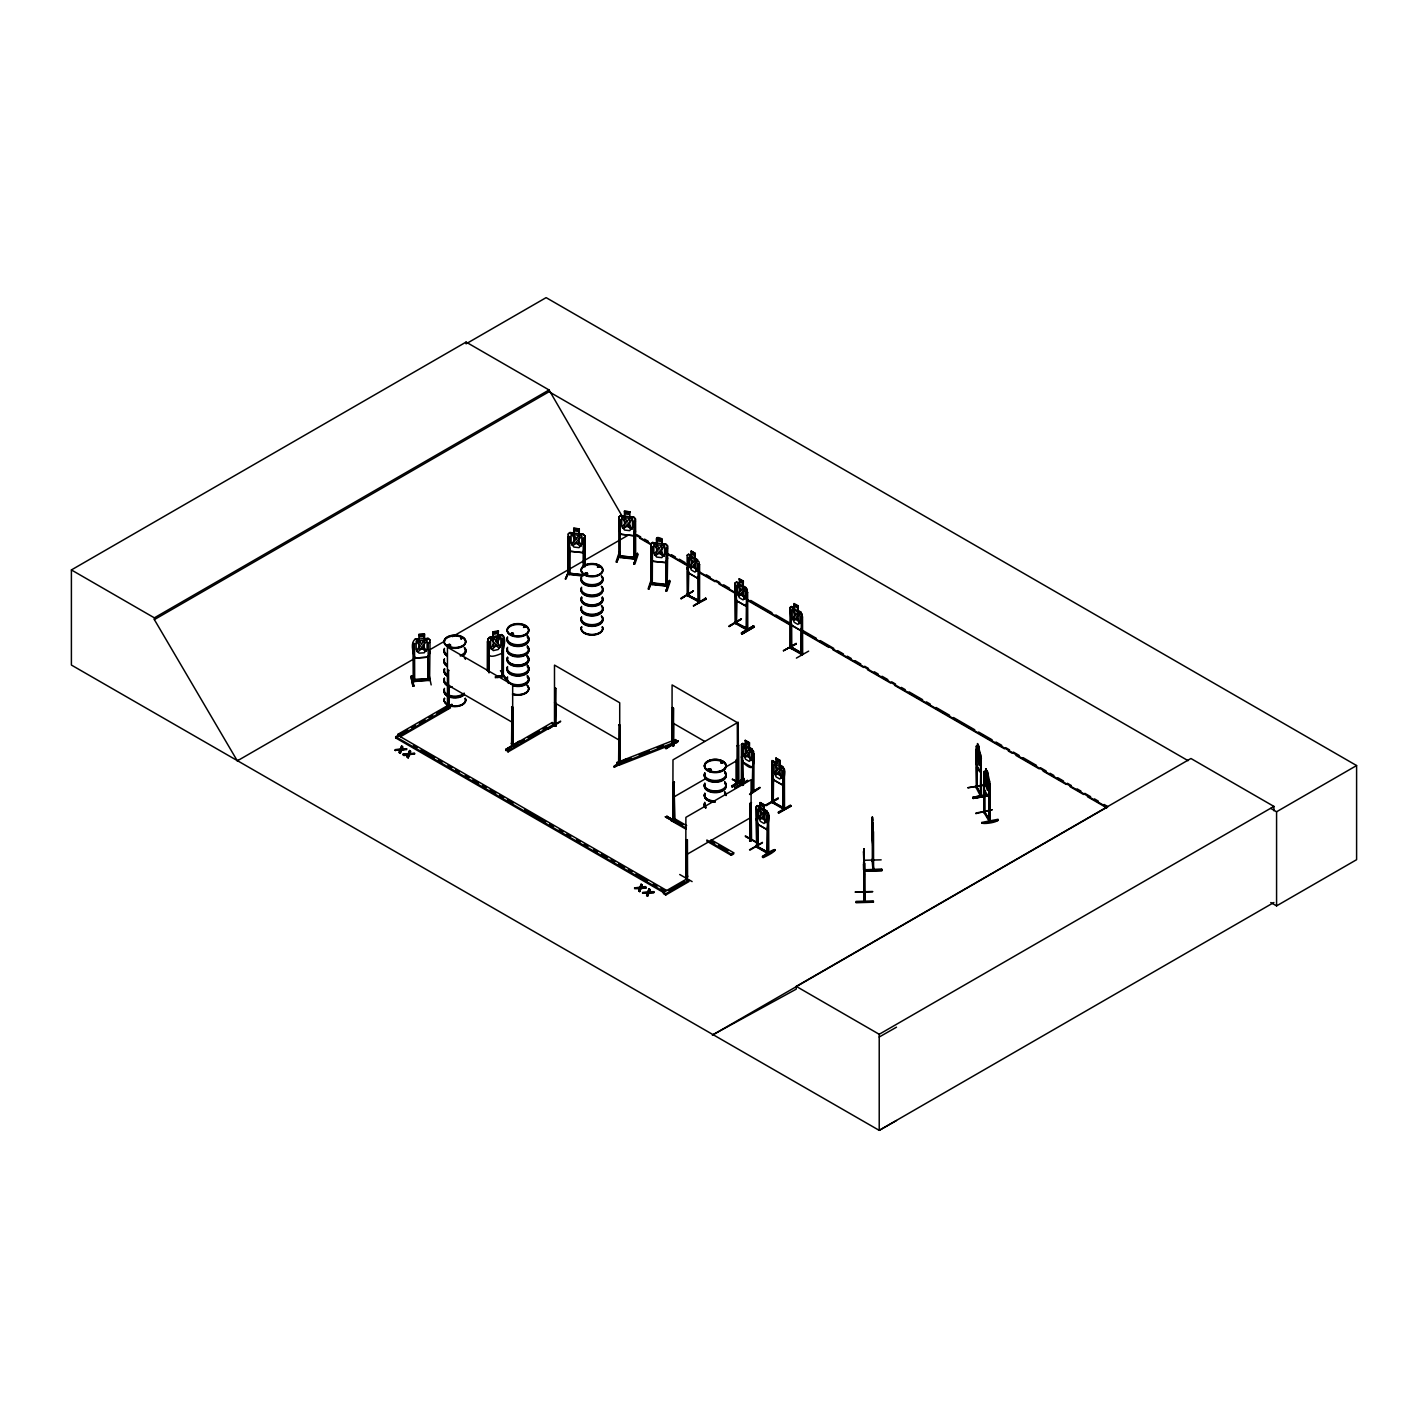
<?xml version="1.0" encoding="UTF-8"?>
<svg xmlns="http://www.w3.org/2000/svg" width="1428" height="1428" viewBox="0 0 1428 1428"><rect width="100%" height="100%" fill="white"/><g stroke="black" fill="none" stroke-linecap="round" stroke-linejoin="round"><path stroke-width="1.5" d="M863.869 870.955L863.976 858.174M863.922 853.98L864.333 870.277L863.851 853.783M872.437 822.564L872.901 838.629L872.312 817.03L872.74 820.35M863.886 860.281L881.165 859.852M864.351 899.586L863.672 891.982L864.297 901.907L863.869 852.23M864.226 873.793L864.154 877.417L864.422 873.793M872.972 842.145L872.722 845.769L872.794 842.145M855.318 891.929L872.597 891.5M864.333 877.417L863.494 851.856M872.722 845.769L872.062 820.207M448.374 706.967L448.695 708.449L447.321 706.289M447.446 707.895L447.446 647.205L512.67 684.869L512.67 745.398C509.225 740.186 513.973 746.255 512.795 744.095M513.205 743.72L511.438 743.31L512.474 743.988M512.241 744.524L511.974 706.86L513.098 707.503L513.027 745.041M556.028 724.656L554.796 723.942M620.145 761.624L618.502 761.356L620.288 761.695M614.647 767.104L621.555 762.998L613.986 766.8C620.323 764.783 618.645 763.694 619.216 761.07M673.623 744.47L671.963 744.024L673.32 744.791M672.999 744.684L673.32 746.166L673.623 708.199L672.499 707.556L672.499 745.22L673.623 745.844L673.623 723.139M687.261 595.619L699.595 602.188L699.595 564.524L698.06 564.131L698.06 601.938L699.131 602.509L699.167 562.007L695.15 558.152L695.293 553.439L691.277 551.119L695.293 553.439M736.312 623.982C736.527 623.197 734.974 621.305 736.937 622.305M736.777 622.287L735.313 622.001M746.13 629.534L747.183 630.266L747.219 589.764M745.987 628.481L736.491 623.001L747.647 628.409M745.987 628.088L746.13 629.694L746.541 591.638L747.647 592.281L747.772 629.998L746.416 629.212M741.435 783.436L742.667 784.115M742.346 783.99C743.917 788.202 741.614 780.081 742.114 784.525L741.864 762.374M753.77 791.326L753.841 753.788L752.734 753.145L752.984 790.809M752.199 789.738C755.858 791.594 751.342 787.435 752.306 791.201M757.465 846.215L756.108 845.43L757.304 846.215M757.34 809.854L756.233 809.212L757.34 809.854L757.929 847.286L756.911 845.251L756.304 846.982M791.183 647.187L790.005 646.545L791.13 647.116M802.09 654.756L790.005 647.901L790.059 607.507L791.29 625.25L800.715 630.676L802.09 626.874M771.995 801.09L773.244 801.751M772.923 801.644L773.244 803.125L773.53 778.456M756.858 846.661L768.764 853.605L768.639 815.888L767.532 815.245L766.997 853.212L767.639 851.463L768.175 853.873M767.104 851.766L768.799 852.177L768.014 853.748M768.639 853.498L766.997 853.212M801.84 653.381L800.983 652.757M801.411 629.516L800.983 654.274L801.411 616.218L802.518 616.86L802.643 654.595L802.447 653.024M782.865 807.373C783.383 808.873 785.918 807.82 782.74 807.641L773.244 802.143L783.972 807.962M980.661 768.425C980.643 780.723 980.054 745.452 980.715 756.108M872.062 860.548L873.026 860.531L872.312 861.352M873.026 859.156L872.312 860.084M873.508 831.649L873.579 870.295L872.936 860.531M873.508 867.813L872.847 868.884M986.445 780.42L987.819 778.206L988.426 790.059L986.802 782.901L985.784 785.703L985.159 784.722L986.391 781.223L985.213 773.994L986.552 780.473M988.694 796.967L989.318 793.522M989.497 793.486L988.729 797.199L984.356 789.862L983.91 784.347L984.481 789.916M984.517 785.311L967.738 787.774L984.57 784.74M983.803 812.229L989.39 821.618L990.104 820.029M984.981 811.586L983.803 810.872L984.445 811.907M984.249 811.729L985.017 813.175L984.945 790.916M983.731 784.383L983.91 771.923L983.749 812.461L985.017 812.193L990.193 821.493L990.05 783.793L988.979 783.062L988.872 820.832M447.678 645.063C448.481 648.241 452.587 644.635 449.463 644.421M461.244 637.656C459.78 639.637 463.404 637.923 461.119 638.262M510.564 634.014L511.974 632.979M511.724 634.55L511.242 633.389L512.545 633.193M511.938 634.193L513.277 633.55L512.759 634.55M512.509 632.979L513.42 634.692M523.773 626.892L524.826 626.606L523.487 627.32M524.451 627.178L525.218 627.195M584.82 574.395L585.087 573.449M587.086 573.271L586.783 574.449M597.386 566.952L598.939 567.148M599.278 566.952L597.814 566.345M598.707 567.005L597.725 567.148M599.189 566.791L597.582 567.041M708.038 769.389L708.359 770.46M709.02 769.835L709.538 768.817M709.127 768.764L710.716 769.317M722.55 762.82C719.194 761.892 723.496 763.391 721.461 762.963M503.352 675.069L501.906 676.711L501.871 674.801M975.877 813.621L992.246 809.73L975.931 813.05M872.24 859.067L872.312 861.459L872.312 817.03M872.151 860.548L872.972 870.205M872.972 859.924L872.901 859.085M864.404 891.572L863.565 892.893M872.972 861.298L872.919 860.067M864.351 900.961L865.118 901.925L865.047 899.676M864.261 891.982L865.1 900.372M864.94 863.297L865.1 901.746M679.068 824.081C641.922 803.982 693.044 832.649 674.766 821.546M673.784 821.082L666.858 816.352L679.192 823.313M679.71 874.507L692.116 881.594M976.002 785.828C978.287 786.31 975.449 785.775 975.913 787.221L980.75 796.521L980.893 795.182M975.984 786.989L977.109 786.971L980.358 794.521M980.286 794.361L981.571 796.342L976.841 787.06M980.84 795.093L980.929 794.022M569.701 547.62L569.522 574.574L568.058 574.377L568.165 536.375L569.701 536.553L569.736 574.11M573.717 532.894L573.717 528.253L579.286 528.878L579.286 533.519M568.112 546.442L569.843 551.244L582.91 552.707L584.855 548.209M569.843 551.244L582.963 552.6M579.286 528.878L573.681 528.36M565.345 578.983L569.594 569.272L565.417 578.893M569.701 572.824L567.916 573.039L582.963 575.056M583.142 567.202L583.267 538.07M579.108 529.02L579.072 533.751L582.892 533.911L584.82 535.875L582.82 534.054L569.968 532.733M584.802 538.249L583.142 538.41M618.842 519.364L620.359 519.542M624.393 511.242L629.962 511.867L624.393 511.242L624.536 516.168L621.751 517.4L621.751 526.039L624.536 530.056L629.73 530.645L632.515 527.253L632.515 518.596L629.73 516.74L629.962 511.867M618.788 529.431L620.502 534.233L633.586 535.714L635.531 531.216M620.502 534.233L633.586 535.714M629.926 516.615L633.568 516.9L635.496 518.864L635.514 559.24L618.717 557.366C618.181 552.101 622.144 559.597 620.055 556.188L618.574 556.028M616.95 562.079L620.252 552.279L619.324 552.083L616.004 561.972L616.95 562.079L620.091 552.136M624.571 516.061L620.591 515.454L618.788 517.025L618.859 557.491L618.842 555.653M620.537 555.849L635.639 557.527M633.532 517.007L635.299 518.917M633.746 558.705L633.925 521.059M635.46 521.238L633.818 521.399M620.18 556.188L635.299 557.438M633.925 563.971L637.263 553.404L633.925 563.971L634.871 564.078L638.173 554.26L637.227 553.386M634.086 563.864L637.352 553.993M656.666 538.445L656.63 543.175L653.846 544.407L653.846 553.064L656.63 557.081L661.824 557.652L664.609 554.26L664.609 545.621L661.824 543.765L662.039 538.891C650.793 533.465 661.628 546.264 652.685 542.461L650.865 544.032L650.954 584.498L650.811 546.728L652.453 546.567L652.275 584.587M651.061 544.122L652.685 542.461M650.865 556.456L652.596 561.258L665.662 562.721L667.608 558.223M652.596 561.258L665.573 562.453M662.003 543.622L665.644 543.925L667.608 545.782L667.215 586.337L667.429 545.817M648.919 588.889L652.328 578.501L649.044 589.086L648.098 588.979L651.4 579.143L652.328 579.286M650.65 584.409L652.632 584.231M650.65 583.052L652.507 583.195L650.74 582.642M652.632 582.856L667.715 584.552M666.001 561.365L666.037 586.194L666.001 548.084M667.536 548.245L665.894 548.423M665.93 586.123L667.715 585.926M666.019 590.996L669.357 580.411L670.25 581.303L666.947 591.103L666.019 590.996L669.429 580.482M495.587 641.815C497.39 635.049 504.03 634.3 496.73 642.636C504.03 647.687 497.89 650.347 495.677 643.867C493.856 650.972 487.019 651.775 494.534 643.082C486.055 635.014 496.623 639.048 495.694 641.172M697.792 578.358L688.457 572.824L687.136 567.594L688.367 572.914L697.792 578.358L699.167 574.359M745.755 605.9L747.094 602.188L747.094 589.835M735.652 621.555L735.313 623.376L735.188 582.91L736.437 600.67L745.844 606.097L747.362 602.205M800.715 630.676L802.09 626.696M751.931 767.389L753.413 763.623M783.972 781.259C780.848 792.718 786.453 770.941 784.115 768.924L779.974 765.051L780.099 760.339L775.957 758.107C781.312 770.388 759.571 751.842 782.633 766.586M768.353 825.812C764.89 837.004 770.799 815.459 768.353 813.371L766.8 810.997L757.447 805.606L760.321 807.106L760.196 802.554L760.321 807.409L758.322 807.802L758.322 816.441L760.321 821.314L764.069 823.474L766.068 820.921L766.068 812.282L764.069 809.587L764.069 804.946L760.321 802.786M501.674 653.114L503.441 648.241M692.866 562.471C693.633 558.866 700.113 559.437 694.151 564.363L696.81 571.396L693.348 564.899C691.688 571.218 687.082 566.131 692.491 563.382L689.974 556.634L693.151 562.507M747.112 751.717C747.879 748.129 754.359 748.683 748.397 753.627L751.039 760.642L747.594 754.145C745.934 760.464 741.328 755.394 746.737 752.627L744.22 745.898L747.397 751.771M427.989 656.898L430.078 652.4M418.815 639.119L414.941 639.28C410.175 643.546 413.156 652.596 414.923 658.076L428.15 657.148L430.042 652.293M400.215 753.359L401.464 749.521L406.659 748.843L401.464 750.307L400.215 753.359L399.233 752.003L400.233 749.611L395.128 750.414L400.233 749.611M408.14 757.947L409.39 754.091L414.602 753.431L409.39 754.876L408.14 757.947L407.158 756.59L408.176 754.18L403.053 754.216L403.981 755.537L408.176 754.966L409.586 750.521L410.55 751.878L409.568 754.234L414.602 754.216M634.585 887.895L639.708 887.859L638.691 890.269L639.673 891.625L642.1 884.771L641.118 884.2L639.869 888.002L634.585 887.895L639.869 887.216M639.673 891.625L642.1 884.771M647.616 896.195L648.865 892.357L654.078 892.464L648.865 893.143L647.616 896.195L646.634 895.624L649.044 888.787L650.026 890.126L649.026 892.482L654.078 892.464M395.128 750.414L400.411 749.736L401.643 745.951L402.625 747.29L401.625 749.646L406.659 749.629M400.411 749.736L401.643 745.951M409.586 750.521L408.337 754.323L403.053 755.001M639.869 888.002L641.118 884.2M646.634 895.624L649.044 888.787M399.233 752.788L400.233 750.396M401.625 749.646L402.625 746.505M407.158 757.375L408.176 754.966M409.568 754.234L410.55 751.092M638.691 891.054L639.708 887.859M648.865 893.143L650.026 889.341M582.785 552.547L584.677 548.173M681.085 598.082L693.383 590.996L681.156 598.85M681.049 598.653L693.365 590.996M729.137 625.839L741.453 618.752L729.226 626.606M729.119 626.41L741.275 619.341M796.199 643.921L783.454 650.722M784.008 650.418L796.235 643.867M796.235 643.35L783.401 650.793M734.724 787.685L747.558 780.241M735.313 787.863L747.629 781.045M750.093 850.017L762.356 842.895M778.117 798.448L765.301 805.356L778.206 797.913M547.816 728.566L560.597 721.086M560.579 721.64L548.513 728.994M666.073 748.022L678.211 740.918L666.091 748.825M412.942 686.315L410.925 676.372L412.995 686.279L413.781 685.565M411.639 676.301L413.763 686.136M449.106 706.824L452.14 704.861M449.106 708.199L448.981 685.422M556.028 688.367L555.581 726.352L556.028 703.308M737.723 745.22L737.508 783.704L737.294 722.586L672.088 684.922L671.981 745.523L673.748 745.916L673.623 744.434M687.064 594.066C687.671 597.475 688.921 593.905 687.493 593.816M698.488 577.18L698.667 601.581C697.382 602.937 701.469 599.653 698.06 600.563M747.665 628.516L746.737 627.963M791.772 648.312L791.647 623.875M741.328 784.829L741.507 744.345L742.792 743.435C748.968 750.557 743.756 731.779 745.523 745.309L743.506 745.702L743.506 754.341L745.523 759.214L749.272 761.374L751.271 758.821L751.271 750.182L749.272 747.487L749.272 742.846L745.523 740.686M752.145 791.023L752.734 766.443M773.351 761.07L771.941 762.07L771.888 802.482L771.87 800.965L773.476 801.322M773.548 802.768L772.298 802.108M757.59 805.535L756.18 806.517L756.751 846.625M569.469 568.54L566.166 578.875M674.641 818.53L672.856 819.083L674.676 818.601L674.087 782.08L674.516 818.655M738.74 783.044L738.33 781.277L736.259 781.223M687.511 876.185L686.422 878.184L685.94 876.399L687.511 876.185L685.743 876.489M687.564 876.096L686.297 878.131L687.564 877.47L687.404 839.842L685.886 840.235L687.404 839.842M751.628 840.539L750.396 841.199L750.61 839.7C753.788 837.825 747.13 840.11 750.61 841.074M503.031 674.605L503.352 676.444L503.441 635.888M414.531 643.421L414.691 681.477L412.835 681.138L413.138 679.692L429.971 678.621M429.971 679.996L428.061 680.121L428.239 642.457M448.892 644.653L447.732 645.938M448.285 644.688L448.463 645.902M449.713 645.991L448.196 645.153M450.088 645.777L449.713 644.474L447.999 644.778M461.03 638.727L461.03 637.745M585.248 573.11L584.641 574.163M585.373 573.146L586.854 574.038M584.909 574.199L587.104 574.752L587.158 573.146M598.778 566.952L598.189 567.094M708.181 769.174L709.27 770.37M708.806 769.746L709.02 770.317M710.43 770.103L710.43 769.014M721.479 762.034L722.336 762.909M576.448 539.088C578.554 532.787 585.212 534.625 577.662 540.302C585.248 547.977 579.018 548.281 576.537 541.158C574.163 547.816 567.719 545.924 575.359 540.016C566.72 526.878 577.787 539.373 576.466 538.767M977.734 748.433L976.395 746.059L975.931 759.214M976.573 746.023L976.538 788.06L976.038 749.432M487.894 639.333C488.608 653.239 484.413 660.789 501.871 653.328C503.709 648.026 507.101 637.977 501.746 634.567L498.14 635.514L498.39 630.783L493.017 631.854L493.088 636.585L489.411 637.281L487.716 639.316L487.626 670.928M487.965 639.441L489.554 637.531L501.746 634.835M983.731 771.959L984.499 771.263L985.855 773.619L984.731 773.655L984.731 782.294L987.426 790.434L988.372 779.634L987.498 771.852L985.606 768.764L987.426 771.905M984.945 813.067L984.57 812.3M990.104 821.403L984.517 812.229M672.838 820.368L672.981 759.857L738.205 722.193L738.562 783.079L738.633 745.327L737.116 745.719L738.633 745.327M737.794 782.241L738.633 781.651M737.437 783.187L736.866 780.866L736.063 781.419M685.743 877.863L685.886 817.351L751.092 779.706L751.092 840.235L750.057 840.771M750.003 840.735L750.003 803.214L751.092 802.572L751.539 840.521M412.978 679.799L413.245 681.62L412.978 643.528L414.602 643.76M428.061 679.139L414.334 679.603M414.691 681.477L414.709 679.692M429.596 679.906L430.042 639.851L428.061 638.352C420.635 643.028 426.062 626.142 424.259 638.887L427.061 640.226L427.061 648.883L424.259 652.774L418.993 653.149L416.173 649.633L416.173 640.994L418.993 639.244L418.779 634.371L424.437 634.086M981.464 796.324L980.982 757.84L980.286 795.735L981.197 795.574M568.308 534.108L570.004 532.626M618.967 517.097L620.68 515.615L633.443 517.168M447.732 644.974L448.927 644.421M450.534 645.759L449.463 646.045M598.725 566.809L598.1 566.202M513.598 634.3L510.903 634.3M708.092 769.299L709.27 768.746M710.894 770.067L709.805 770.37M687.261 555.313L688.599 554.367L697.685 559.776M735.188 582.91L736.598 581.928L739.472 583.731M735.331 583.052L736.669 582.106M790.059 607.507L791.469 606.507L802.215 614.343L802.215 654.827L801.286 652.435L801.661 653.881M741.507 744.559L742.846 743.613M772.084 762.213L773.423 761.267M757.643 805.713L756.304 806.659L756.661 846.625M580.875 575.448L568.38 573.949M650.74 584.016L650.954 582.57M447.874 669.839L448.981 670.482M443.108 709.323L451.873 704.218M446.5 707.86L451.783 704.772M447.321 707.663L448.981 708.127M513.098 707.503L511.563 707.11M554.921 687.743L555.617 688.617M511.563 744.756L511.974 706.86M519.167 741.132L506.94 748.897L519.703 742.06M618.61 762.802L619.02 724.764L620.145 725.388L620.145 761.677M620.145 725.388L618.61 725.013M672.499 707.556L673.195 708.449M613.986 766.8L626.196 758.964M626.214 759.018L614.058 766.068M619.27 763.605L614.147 766.8M621.733 762.266L626.124 758.911M678.246 740.936L665.412 748.433L678.157 741.471M674.087 782.08L672.981 782.722L674.516 782.33M666.251 817.459L666.93 816.28M741.721 784.597L732.385 779.277L743.113 785.079L742.971 760.803M736.491 782.169L737.723 783.579M731.636 785.882C755.501 772.798 739.097 779.456 732.243 787.006L744.381 779.813L732.225 786.917M750.307 841.199L750.432 803.464L751.521 802.822M745.452 836.576L758.25 843.323L745.934 836.308M685.886 877.881L686.975 877.238L686.975 839.593M896.498 1120.534L879.22 1130.369L71.4 665.055L71.4 569.933L466.081 342.077L549.048 389.969L621.93 515.794M71.4 569.933L154.367 617.842L549.048 389.969M238.262 760.321L237.316 760.856L154.367 619.609L549.048 391.736L1188.078 760.678M237.316 760.856L415.834 657.79M429.346 649.99L444.786 641.083M452.498 636.62L628.159 535.214M687.618 557.616L688.724 558.259M407.694 729.815L395.699 736.741L395.699 737.919L398.073 736.545L398.073 734.206L448.142 705.289L450.516 707.842L400.447 736.741L400.447 735.563L450.516 706.664M411.55 727.602L415.405 725.37M419.261 723.139L425.026 719.819M428.882 717.588L432.738 715.357M436.575 713.143L442.359 709.805M699.595 564.524L698.06 564.131M688.207 596.154L688.724 571.539M697.935 600.742L698.917 601.063M699.72 600.885L688.421 595.244L698.363 600.492M706.289 599.153L693.383 605.9L705.646 598.082M743.345 581.178L739.204 578.947L743.345 581.178L743.22 585.891L747.362 589.764L745.809 587.39M747.665 629.891L735.545 622.947L735.259 585.605L736.777 585.998M735.188 595.333L736.669 600.492M747.647 592.281L746.13 591.888M736.437 600.67L745.987 606.025M505.69 749.343L552.154 722.514L554.528 723.889L508.065 750.717L505.69 749.343L508.065 751.896L554.528 725.067M505.69 750.521L509.403 748.379M513.116 746.237L516.847 744.095M520.56 741.935L524.272 739.793M528.003 737.651L539.141 731.207M542.872 729.065L546.585 726.923M735.866 621.68L736.277 623.911L736.777 601.509M742.132 634.014L754.341 626.91L742.132 634.05L741.453 632.872L753.752 625.875L741.543 633.514M741.453 633.657L753.681 625.821L741.489 632.89M790.541 609.952L791.647 610.577M798.216 605.775L794.057 603.526L794.2 608.399L792.183 608.774L792.183 617.431L794.2 622.287L797.949 624.447L799.948 621.912L799.948 613.255L797.949 610.559L798.216 605.775L798.216 610.399L800.751 612.023M800.805 611.898L801.947 614.415M802.518 616.86L800.983 616.468M796.396 658.094L808.659 651.114M742.792 743.435L752.074 748.95M741.864 746.88L742.667 785.489L741.507 784.882M741.364 756.84L742.614 762.177C756.59 775.19 752.967 761.713 753.538 751.271L749.397 747.397L749.539 742.685L745.38 740.454M672.981 797.502L705.593 778.671M724.781 767.604L738.205 759.857M753.413 751.36L753.324 791.683M753.841 753.788L752.306 753.395M775.957 758.107L776.082 762.963L774.083 763.355L774.083 771.995L776.082 776.868L779.831 779.028L781.848 776.475L781.848 767.836L779.831 765.122L779.831 760.499L776.082 758.339M686.154 829.257L671.106 820.582L671.106 819.404L673.481 818.03L686.654 825.634M671.106 820.582L673.481 819.208M773.101 765.408L772.012 764.765L773.101 765.408L773.101 803.054M782.705 766.479L784.115 768.924L783.901 809.337M783.169 806.999L782.937 808.801L782.883 771.049L784.4 771.441L784.525 809.158L772.423 802.179L772.209 762.141M784.4 771.441L782.883 771.049M751.128 792.361L759.928 787.381L749.557 794.146M773.191 779.813L772.084 774.422L773.191 779.813L782.74 785.186M750.057 794.539L759.946 787.953M764.194 804.874L764.194 809.497L766.8 810.997M765.979 805.749L778.206 798.698M685.886 854.997L751.092 817.351M768.639 815.888L767.104 815.495M784.347 808.98L783.561 808.444M790.523 805.606L778.206 812.818L791.112 806.106M757.554 824.188L756.304 818.869L757.411 824.259L766.961 829.632M790.523 805.089L778.296 812.139M778.867 813.121L791.058 806.017M686.618 879.005L663.377 892.429L663.377 893.607L665.769 894.981L688.992 881.558L686.618 879.005L686.618 880.183M706.842 840.021L731.279 854.14L733.671 852.766L733.671 853.944L731.279 855.318L706.842 841.199M668.75 890.501L684.833 881.219M395.699 737.919L665.769 893.803L688.992 880.38M749.521 849.803L762.445 842.359M767.407 851.838L757.465 846.608L768.175 852.498M762.498 856.532C777.653 845.233 780.67 849.66 763.123 857.657L762.445 856.479L774.744 849.535M762.445 857.264L774.833 850.196M713.286 1034.568L796.253 989.122L796.253 986.373L1190.934 758.5L1273.901 806.409L1273.901 810.765M712.358 1035.104L1107.057 807.231L747.879 599.867M796.253 986.373L879.22 1034.283L1273.901 806.409M1270.795 808.426L1276.578 811.764L1356.6 765.551L1356.6 859.692L1276.578 905.887L1270.777 902.55M1273.901 902.496L879.22 1130.369L879.22 1034.283M879.22 1037.014L896.498 1027.178M619.02 556.991L635.299 558.812M620.18 557.563L620.252 519.881M751.217 838.789L751.217 840.164M460.816 638.762L461.851 638.691M708.806 769.371L710.055 769.281M710.359 769.799L709.234 769.978M616.914 762.552L675.48 739.579L677.372 741.186L677.372 742.346L618.806 765.337L616.914 762.552L618.806 765.337M616.914 763.73L631.051 758.179M639.137 755.001L649.222 751.039M657.308 747.879L663.36 745.505M618.806 764.159L677.372 741.186M585.676 572.86L587.943 573.913M585.748 573.413L586.997 573.503M512.831 634.443L511.652 634.443M487.412 670.607L487.412 641.815L488.876 641.493L489.09 672.838M489.09 641.815L487.412 641.815M501.781 638.655L503.227 638.334M500.425 670.66L507.493 680.567L503.406 675.944M495.32 676.747L501.817 675.694L495.534 677.068M495.32 677.729L503.441 676.301L497.64 677.586M987.498 771.852L989.55 781.17L989.39 821.618M989.55 793.611L989.55 781.17M990.05 783.793L988.979 783.062M981.679 822.474L998.029 819.279C999.368 822.564 980.84 824.759 981.714 822.599M998.315 820.422L981.732 823.206M414.691 680.103L412.799 679.817M413.156 681.12L429.792 680.014M686.279 878.22L686.297 840.467M554.796 725.317C553.921 721.765 556.902 727.405 554.51 725.781L554.492 665.109L619.716 702.754L619.716 761.927M672.374 743.774L672.588 745.202M736.491 780.795L736.063 782.401L737.294 783.115M687.493 595.19L688.653 595.797M698.363 601.474L698.363 600.099M790.416 646.152L790.416 647.527M977.555 743.827L980.304 753.448M981.429 758.714L980.393 757.947M976.556 764.676C975.27 750.717 975.842 770.477 980.304 771.834M772.298 800.733L772.548 802.108M976.484 787.953L976.681 787.006M972.914 797.217L987.408 794.682L972.932 797.27L973.164 798.466L989.747 795.539L973.164 798.43M767.407 852.819L767.532 828.543M401.625 748.861L406.659 748.843M409.568 753.448L414.602 753.431M641.101 887.127L645.206 886.556L646.134 887.877L640.922 888.555M646.134 887.877L641.101 887.913L646.134 887.109M634.585 888.68L639.708 888.644M649.026 891.697L654.078 891.679M642.529 892.482L647.812 891.786M642.529 893.268L647.634 893.232M395.128 749.646L400.411 748.95M403.053 754.216L408.337 753.538M758.214 843.323L745.273 835.987M503.031 675.979L503.227 649.401M585.837 572.985L586.694 572.985A10.764 6.212 0 0 0 584.373 574.038M511.813 633.068L513.42 633.318M418.993 634.621L424.259 634.246M428.311 642.796L429.792 642.35M428.15 657.148L414.923 658.076L413.335 653.435M428.971 674.427L431.167 684.922M410.853 676.479L411.799 675.622L413.87 686.315M429.703 679.085L428.186 679.139M429.864 680.353L413.245 681.567M554.921 702.683L555.117 725.424M687.618 570.914L687.814 595.315L687.868 593.905M747.362 630.248L735.152 623.322M790.541 625.446L790.541 647.598L802.447 654.399M872.24 822.796L872.312 823.688M872.669 828.169C872.294 816.263 874.097 846.643 872.133 819.44M872.133 838.093L872.901 845.769M863.744 893.107L863.922 848.678L864.101 859.817M863.672 854.444L863.744 855.336M863.994 856.586L864.333 858.799M864.154 858.692L864.422 861.477L863.565 851.088M863.494 864.119L863.565 869.741M864.654 869.741L881.933 869.384L864.654 869.813L864.69 871.08L881.968 870.616L881.933 869.313M855.336 892.197L872.615 891.768M873.4 902.3L873.365 900.961L856.086 901.389L856.122 902.728L873.4 902.21M635.389 559.312L635.335 518.81M569.379 573.253L580.875 574.484M652.382 583.267L650.972 583.07M667.483 584.944L665.716 584.677M429.792 678.639L429.703 680.46M428.364 680.496L428.239 655.755M721.836 762.284L720.783 763.087M709.538 768.639L710.983 769.299M984.517 810.872L984.66 812.282M989.479 819.119L989.586 820.511M656.63 538.552L661.824 539.124L661.824 543.765M573.913 533.055L569.933 532.466L568.112 534.018L567.916 574.413M652.65 542.586L665.609 544.032L667.394 545.924M568.058 536.714L569.594 536.892M650.811 546.728L652.346 546.906M652.632 583.249L667.233 584.909M568.058 574.377L582.963 576.037M650.918 584.034L667.536 585.908M650.972 584.445L667.429 586.248M506.744 680.62L503.513 675.319L506.601 680.781M523.826 627.517L524.969 626.66M450.016 644.617L448.356 644.831L448.927 646.045M633.854 559.098L633.925 532.144M791.183 648.562L791.219 610.827M753.377 791.772L752.36 789.791M757.304 847.589L757.143 846.09M872.847 870.259L872.847 822.778M864.279 892.072L865.011 901.853M708.431 770.263L710.716 770.46L710.555 768.978M669.553 581.125L666.126 590.817M744.399 779.902L743.72 778.724M743.613 784.882L732.385 779.277M554.921 725.388L556.188 726.049M666.84 816.405L673.873 820.404M666.84 816.923L673.873 820.939M507.618 749.254L519.256 741.792M1356.6 765.551L546.121 297.631L466.081 343.827L466.081 342.077M791.326 606.579L794.325 608.31L794.325 603.687M736.527 582.196L745.755 587.515M636.799 534.679L640.672 536.91M644.528 539.124L648.383 541.355M671.553 554.742L675.426 556.974M679.282 559.205L685.083 562.543M706.324 574.806L710.18 577.037M715.981 580.375L719.837 582.606M723.693 584.837L729.494 588.193M750.735 600.456L771.977 612.719M775.832 614.95L789.363 622.751M802.875 630.551L816.388 638.352M820.243 640.583L833.774 648.383M837.629 650.615L843.43 653.97M847.286 656.202L851.142 658.415M855.015 660.646L860.798 664.002M864.672 666.233L868.527 668.465M874.329 671.803L878.184 674.034M882.04 676.265L887.841 679.603M891.697 681.834L895.57 684.066M901.354 687.404L905.209 689.635M909.083 691.866L922.595 699.666M926.451 701.898L930.324 704.129M936.108 707.485L949.638 715.285M953.493 717.516L974.735 729.779M978.591 732.011L992.121 739.811M995.976 742.042L1001.778 745.38M1005.633 747.612L1009.489 749.843M1013.362 752.074L1019.146 755.412M1023.019 757.643L1036.532 765.444M1040.387 767.675L1046.188 771.031M1050.044 773.262L1053.9 775.493M1057.773 777.707L1063.557 781.062M1067.43 783.294L1071.286 785.525M1077.087 788.863L1080.942 791.094M1084.798 793.325L1090.599 796.663M1094.455 798.895L1098.328 801.126M1104.112 804.464L1107.985 806.695M633.943 534.09L651.329 544.122M666.769 553.047L688.01 565.309M699.595 572.003L736.295 593.173M639.744 538.231L651.329 544.907M666.769 553.832L686.065 564.97M699.577 572.771L715.017 581.678M718.873 583.909L734.313 592.816M747.826 600.617L790.273 625.125M803.785 632.925L828.865 647.419M832.72 649.651L863.601 667.465M867.456 669.696L890.626 683.066M894.481 685.297L1004.473 748.808M1008.329 751.039L1012.202 753.252M1016.058 755.483L1039.209 768.853M1043.065 771.084L1066.234 784.454M1070.09 786.685L1083.602 794.486M1087.458 796.717L1106.754 807.855M802.661 653.149L800.983 652.899M706.289 599.242L705.611 598.064M687.618 595.262L699.524 602.081M752.074 767.318L742.846 761.999L741.632 744.488M773.423 779.634L782.633 784.972M672.088 722.586L704.7 741.4M752.306 791.041L753.413 791.683L753.538 790.38M783.972 809.337L772.066 802.536M760.196 802.554L764.337 804.785M554.492 702.754L619.716 740.418M757.643 824.099L766.872 829.418M756.233 846.875L768.21 853.783L768.21 813.353M447.446 684.869L512.67 722.514M711.09 839.735L733.671 852.766M675.373 820.297L682.887 824.634M711.09 840.913L714.857 843.091M718.623 845.251L728.03 850.695M671.106 819.404L686.154 828.079M398.073 734.206L400.447 735.563M398.073 735.366L666.733 890.483M413.424 745.416L417.262 747.629M421.099 749.843L434.54 757.608M438.378 759.821L442.216 762.034M447.964 765.354L451.801 767.568M455.639 769.781L459.477 772.012M465.242 775.333L469.08 777.546M472.918 779.759L478.666 783.079M482.503 785.293L486.341 787.524M490.179 789.738L495.944 793.058M499.782 795.271L503.62 797.484M507.458 799.698L513.223 803.036M524.736 809.676L545.835 821.868M549.673 824.081L553.511 826.294M559.276 829.614L563.114 831.828M566.952 834.059L570.789 836.272M576.537 839.593L580.375 841.806M584.213 844.019L588.068 846.233M593.816 849.571L597.654 851.784M601.491 853.998L607.257 857.318M611.095 859.531L614.933 861.744M618.77 863.958L624.518 867.296M628.356 869.509L632.193 871.723M636.031 873.936L647.544 880.594M653.31 883.914L657.148 886.128M660.986 888.341L664.823 890.554M395.699 736.741L664.359 891.857L664.359 893.035M401.643 746.737L402.625 747.29M409.586 751.306L410.55 751.878M641.118 884.985L642.1 885.556M649.044 889.573L650.026 890.126M399.233 752.003L400.215 752.574M407.158 756.59L408.14 757.161M638.691 890.269L639.673 890.84M646.634 894.838L647.616 895.41M501.674 634.728L503.513 635.995M579.072 533.751L581.856 535.607L581.856 544.264L579.072 547.656L573.877 547.067L571.093 543.051L571.093 534.393L573.877 533.162L573.913 528.431M448.463 645.42L450.177 645.313M427.989 638.512L429.882 640.03M554.564 724.371L554.564 725.745M790.112 646.527L790.184 647.955M984.249 813.103L983.874 774.69L984.392 775.529M693.49 605.847L705.7 598.707M493.017 631.854L493.267 636.709L490.625 638.834L490.625 647.473L493.267 650.597L498.211 649.508L500.871 645.224L500.871 636.567L498.211 635.621L498.318 630.694M487.716 651.739L489.429 656.077M985.98 770.317L987.123 773.708L985.98 771.852M984.32 771.298L989.318 781.17M751.931 749.022L753.27 751.342M766.747 811.122L768.086 813.442M979.233 746.719L977.502 743.56L976.734 757.072L979.055 765.283L979.108 746.701M976.395 746.059L980.126 753.484M976.413 764.64L980.34 772.048M989.747 795.628L972.968 797.966M620.68 534.001L619.002 529.324L619.002 516.99M568.344 546.335L569.968 551.101M428.061 638.352L414.941 639.28M977.091 787.738L977.055 765.711M872.312 832.113L872.544 835.166M863.744 848.678L864.172 851.998M863.797 850.267L863.851 854.194M863.744 863.761L863.976 866.814M863.869 870.652L863.619 862.137M863.654 891.518L864.368 890.626L863.512 892.197M881.968 870.562L864.69 871.044M872.187 830.489L872.544 838.879L872.544 826.526M1276.578 811.764L1276.578 905.887M985.855 768.978L985.855 773.619L985.784 768.728M980.84 756.037L980.893 796.556M976.609 767.05L976.752 787.078M872.49 817.03L872.544 824.973M791.344 647.187L791.344 648.562M783.294 770.799L783.49 808.48M757.768 822.903L757.893 847.339M747.04 628.766L746.969 630.176M743.22 581.267L743.078 585.98L745.095 588.675L745.095 597.315L743.078 599.867L739.329 597.707L737.33 592.852L737.33 584.195L739.329 583.802L739.329 578.875M737.544 745.951L737.401 783.686M736.616 759.517L736.616 782.241M736.366 586.248L736.491 623.982M736.188 759.767L736.188 782.633M731.279 854.14L731.279 855.318M698.738 600.171L698.917 602.42M695.025 553.582L695.025 558.223L697.025 560.918L697.025 569.576L695.025 572.128L691.277 569.951L689.26 565.095L689.26 556.456L691.277 556.063L691.277 551.119M691.402 551.351L691.402 555.992L688.546 554.171L687.136 555.171L687.189 595.654M688.296 558.491L688.296 596.154M675.48 739.579L675.48 740.739M673.481 818.03L673.677 820.618M673.409 782.972L673.284 820.707M665.769 893.803L665.769 894.981M619.02 739.704L619.216 762.445M584.855 535.768L584.802 567.041M584.677 535.821L584.677 565.167M552.154 722.514L552.154 723.693M508.065 750.717L508.065 751.896M501.996 638.976L501.817 676.676M488.876 641.493L488.876 672.499M448.57 670.732L448.695 708.449M448.142 705.289L448.142 706.467M447.874 684.78L447.874 706.128M154.367 617.842L154.367 619.609M715.249 801.019A10.799 6.247 0 0 1 704.807 793.165M724.603 791.665A10.799 6.247 0 0 1 726.067 794.771M724.603 772.941A10.781 6.23 0 0 1 716.66 782.223A10.781 6.23 0 0 1 704.825 774.44M724.567 771.191A10.764 6.212 0 0 1 716.66 780.473A10.764 6.212 0 0 1 704.861 772.691M724.603 783.329A10.781 6.23 0 0 1 716.66 792.611A10.781 6.23 0 0 1 704.825 784.829M724.728 782.669A10.942 6.319 0 0 1 716.678 792.094A10.942 6.319 0 0 1 704.682 784.204M724.728 782.133A10.942 6.319 0 0 1 716.678 791.558A10.942 6.319 0 0 1 704.682 783.669M724.603 781.58A10.781 6.23 0 0 1 716.66 790.862A10.781 6.23 0 0 1 704.825 783.079M724.728 772.28A10.942 6.319 0 0 1 716.678 781.705A10.942 6.319 0 0 1 704.682 773.815M724.728 771.745A10.942 6.319 0 0 1 716.678 781.17A10.942 6.319 0 0 1 704.682 773.28M715.249 801.376A10.799 6.247 0 0 1 704.807 793.522M724.603 792.022A10.799 6.247 0 0 1 726.067 795.146M712.465 802.09A10.764 6.212 0 0 1 704.861 794.486M724.567 792.986A10.764 6.212 0 0 1 725.656 794.486M715.249 801.804A10.799 6.247 0 0 1 704.807 793.95A10.799 6.247 0 0 0 715.249 801.822M726.067 795.557A10.799 6.247 0 0 0 724.603 792.433A10.799 6.247 0 0 1 725.692 793.968M704.861 807.266A10.764 6.212 0 0 1 704.861 804.053M705.914 807.034A10.781 6.23 0 0 1 704.825 802.304M705.789 808.212A10.942 6.319 0 0 1 704.682 803.428M705.789 807.677A10.942 6.319 0 0 1 704.682 802.893M602.33 597.082A10.728 6.194 0 0 1 591.977 604.865A10.728 6.194 0 0 1 581.624 597.082M601.456 575.877A10.942 6.319 0 0 1 593.405 585.301A10.942 6.319 0 0 1 581.41 577.412M584.248 574.574A10.942 6.319 0 0 1 586.515 573.574M602.384 576.823A10.764 6.212 0 0 1 591.977 584.659A10.764 6.212 0 0 1 581.589 576.823M602.402 578.572A10.781 6.23 0 0 1 591.977 586.408A10.781 6.23 0 0 1 581.553 578.572M602.384 588.961A10.764 6.212 0 0 1 591.977 596.779A10.764 6.212 0 0 1 581.589 588.961M601.456 586.801A10.942 6.319 0 0 1 593.405 596.226A10.942 6.319 0 0 1 581.41 588.336M601.456 586.265A10.942 6.319 0 0 1 593.405 595.69A10.942 6.319 0 0 1 581.41 587.8M602.384 587.211A10.764 6.212 0 0 1 591.977 595.048A10.764 6.212 0 0 1 581.589 587.211M601.456 576.412A10.942 6.319 0 0 1 593.405 585.837A10.942 6.319 0 0 1 581.41 577.947M602.402 597.689A10.781 6.23 0 0 1 591.977 605.526A10.781 6.23 0 0 1 581.553 597.689M602.42 597.315A10.799 6.247 0 0 1 591.977 605.169A10.799 6.247 0 0 1 581.535 597.315M602.384 598.618A10.764 6.212 0 0 1 591.977 606.436A10.764 6.212 0 0 1 581.589 598.618M602.33 626.696A10.728 6.194 0 0 1 591.977 634.478A10.728 6.194 0 0 1 581.624 626.696M602.42 598.082A10.799 6.247 0 0 1 591.977 605.936A10.799 6.247 0 0 1 581.535 598.082M602.402 608.185A10.781 6.23 0 0 1 591.977 616.021A10.781 6.23 0 0 1 581.553 608.185M602.384 606.436A10.764 6.212 0 0 1 591.977 614.272A10.764 6.212 0 0 1 581.589 606.436M602.384 618.574A10.764 6.212 0 0 1 591.977 626.392A10.764 6.212 0 0 1 581.589 618.574M601.456 616.414A10.942 6.319 0 0 1 593.405 625.839A10.942 6.319 0 0 1 581.41 617.949M601.456 615.879A10.942 6.319 0 0 1 593.405 625.303A10.942 6.319 0 0 1 581.41 617.414M602.384 616.825A10.764 6.212 0 0 1 591.977 624.661A10.764 6.212 0 0 1 581.589 616.825M601.456 606.025A10.942 6.319 0 0 1 593.405 615.45A10.942 6.319 0 0 1 581.41 607.56M601.456 605.49A10.942 6.319 0 0 1 593.405 614.915A10.942 6.319 0 0 1 581.41 607.025M602.42 626.928A10.799 6.247 0 0 1 591.977 634.782A10.799 6.247 0 0 1 581.535 626.928M602.402 627.303A10.781 6.23 0 0 1 591.977 635.139A10.781 6.23 0 0 1 581.553 627.303M527.271 655.702A10.746 6.194 0 0 1 519.364 664.948A10.746 6.194 0 0 1 507.583 657.183M527.307 637.156A10.781 6.23 0 0 1 519.364 646.456A10.781 6.23 0 0 1 507.547 638.673M527.289 635.424A10.764 6.212 0 0 1 519.364 644.688A10.764 6.212 0 0 1 507.565 636.924M527.307 647.544A10.781 6.23 0 0 1 519.364 656.844A10.781 6.23 0 0 1 507.547 649.062M527.432 646.902A10.942 6.319 0 0 1 519.381 656.327A10.942 6.319 0 0 1 507.404 648.437M527.432 646.366A10.942 6.319 0 0 1 519.381 655.791A10.942 6.319 0 0 1 507.404 647.901M527.289 645.813A10.764 6.212 0 0 1 519.364 655.095A10.764 6.212 0 0 1 507.565 647.312M527.432 636.513A10.942 6.319 0 0 1 519.381 645.938A10.942 6.319 0 0 1 507.404 638.048M527.432 635.978A10.942 6.319 0 0 1 519.381 645.402A10.942 6.319 0 0 1 507.404 637.513M527.271 656.273A10.746 6.194 0 0 1 519.364 665.519A10.746 6.194 0 0 1 507.583 657.772M527.325 655.898A10.799 6.247 0 0 1 519.364 665.216A10.799 6.247 0 0 1 507.529 657.415M527.271 657.237A10.746 6.194 0 0 1 519.364 666.483A10.746 6.194 0 0 1 507.583 658.736M527.325 656.684A10.799 6.247 0 0 1 519.364 666.001A10.799 6.247 0 0 1 507.529 658.201M527.307 666.769A10.781 6.23 0 0 1 519.364 676.069A10.781 6.23 0 0 1 507.547 668.286M527.289 665.037A10.764 6.212 0 0 1 519.364 674.302A10.764 6.212 0 0 1 507.565 666.537M527.289 677.175A10.764 6.212 0 0 1 525.575 684.672A10.764 6.212 0 0 1 512.581 685.654M508.636 683.387A10.764 6.212 0 0 1 507.565 678.675M527.432 676.515A10.942 6.319 0 0 1 525.7 684.137A10.942 6.319 0 0 1 512.491 685.137M508.493 682.834A10.942 6.319 0 0 1 507.404 678.05M527.432 675.979A10.942 6.319 0 0 1 519.381 685.404A10.942 6.319 0 0 1 507.404 677.515M527.289 675.426A10.764 6.212 0 0 1 519.364 684.708A10.764 6.212 0 0 1 507.565 676.926M527.432 666.126A10.942 6.319 0 0 1 519.381 675.551A10.942 6.319 0 0 1 507.404 667.644M527.432 665.591A10.942 6.319 0 0 1 519.381 675.016A10.942 6.319 0 0 1 507.404 667.126M527.289 685.279A10.764 6.212 0 0 1 525.575 692.794A10.764 6.212 0 0 1 512.581 693.776M527.307 685.886A10.781 6.23 0 0 1 525.593 693.401A10.781 6.23 0 0 1 512.563 694.401M527.325 685.494A10.799 6.247 0 0 1 525.593 693.026A10.799 6.247 0 0 1 512.563 694.026M447.321 674.605A10.728 6.194 0 0 1 444.554 668.625M465.296 650.115A10.764 6.212 0 0 1 462.511 656.112M447.285 656.112A10.764 6.212 0 0 1 444.501 650.115M465.296 648.383A10.764 6.212 0 0 1 460.28 655.363M447.285 654.381A10.764 6.212 0 0 1 444.501 648.383M447.267 666.519A10.781 6.23 0 0 1 444.483 660.504M447.178 665.984A10.942 6.319 0 0 1 444.34 659.879M447.178 665.448A10.942 6.319 0 0 1 444.34 659.343M464.368 657.826A10.942 6.319 0 0 1 465.474 659.343M447.267 664.77A10.781 6.23 0 0 1 444.483 658.754M464.368 647.973A10.942 6.319 0 0 1 462.636 655.595M447.178 655.595A10.942 6.319 0 0 1 444.34 649.49M464.368 647.437A10.942 6.319 0 0 1 460.369 656.059M447.178 655.059A10.942 6.319 0 0 1 444.34 648.955M447.267 675.337A10.781 6.23 0 0 1 444.483 669.304M447.267 674.891A10.799 6.247 0 0 1 444.465 668.857M447.321 676.14A10.728 6.194 0 0 1 444.554 670.16M465.278 698.221A10.746 6.194 0 0 1 454.907 706.021A10.746 6.194 0 0 1 444.519 698.221M447.267 675.64A10.799 6.247 0 0 1 444.465 669.625M452.105 687.35A10.781 6.23 0 0 1 444.483 679.728M447.267 683.994A10.781 6.23 0 0 1 444.483 677.979M464.225 694.829A10.764 6.212 0 0 1 450.784 697.471A10.764 6.212 0 0 1 444.501 690.117M464.368 694.276A10.942 6.319 0 0 1 450.712 696.953A10.942 6.319 0 0 1 444.34 689.492M464.368 693.74A10.942 6.319 0 0 1 450.712 696.418A10.942 6.319 0 0 1 444.34 688.956M464.225 693.098A10.764 6.212 0 0 1 450.784 695.722A10.764 6.212 0 0 1 444.501 688.385M452.069 686.832A10.942 6.319 0 0 1 444.34 679.103M449.427 685.672A10.942 6.319 0 0 1 444.34 678.568M465.278 698.827A10.746 6.194 0 0 1 454.907 706.628A10.746 6.194 0 0 1 444.519 698.827M465.349 698.471A10.799 6.247 0 0 1 454.907 706.324A10.799 6.247 0 0 1 444.465 698.471M979.965 764.801L978.876 757.375L979.894 754.038L979.376 753.056L978.519 755.608L977.287 748.879L978.216 756.037L977.163 759.517L977.68 760.499L978.555 757.732L979.858 764.872M744.898 598.992L741.4 592.638C739.74 598.957 735.152 593.887 740.543 591.121L738.044 584.391L741.346 590.532C742.81 584.409 747.594 589.639 742.203 592.12L744.898 598.992M799.769 623.572L796.271 617.217C794.664 623.625 790.166 618.502 795.414 615.7L792.897 608.971L796.199 615.111C797.663 608.988 802.447 614.219 797.074 616.7L799.769 623.572M765.89 822.599L762.391 816.245C760.66 822.492 756.376 817.619 761.535 814.728L759.018 807.998L762.32 814.139C763.801 808.016 768.567 813.246 763.195 815.727L765.89 822.599M781.651 778.135L778.153 771.798C776.493 778.117 771.905 773.048 777.296 770.281L774.797 763.534L778.099 769.692C779.563 763.569 784.347 768.799 778.956 771.281L781.651 778.135M426.526 650.757L424.705 651.025L421.617 646.759C419.618 653.667 412.442 653.346 420.421 645.831C412.96 639.887 419.368 638.316 421.528 644.706C423.509 638.137 430.471 638.494 422.742 645.706L426.526 650.757M632.068 529.02L630.159 528.824L627.213 524.147C624.839 530.805 618.395 528.913 626.017 523.005C618.574 515.579 625.107 515.419 627.124 522.077C629.212 515.776 635.871 517.614 628.32 523.291L632.068 529.02M664.145 556.045L662.253 555.849L659.29 551.172C656.916 557.812 650.472 555.938 658.112 550.012C650.65 542.586 657.183 542.444 659.201 549.102C661.307 542.783 667.965 544.639 660.414 550.316L664.145 556.045M743.809 779.367L731.671 786.56L743.827 779.456M791.772 647.33L801.286 652.828L791.772 647.33M497.337 631.944L494.159 632.658L494.159 634.193L497.337 633.496L497.337 631.944M498.211 637.156L493.267 638.245L493.267 646.902L498.211 645.813L498.211 637.156M423.313 635.085L419.939 635.335L419.939 636.87L423.313 636.638L423.313 635.085M424.259 640.422L418.993 640.797L418.993 649.437L424.259 649.08L424.259 640.422M881.933 869.973L864.654 870.491L881.933 870.063M873.365 901.621L856.086 902.175L873.365 901.711M628.802 512.777L625.464 512.402L625.464 513.955L628.802 514.33L628.802 512.777M629.73 518.293L624.536 517.704L624.536 526.361L629.73 526.932L629.73 518.293M578.144 529.788L574.806 529.413L574.806 530.948L578.144 531.341L578.144 529.788M660.896 539.802L657.558 539.427L657.558 540.962L660.896 541.337L660.896 539.802M579.072 535.304L573.877 534.715L573.877 543.354L579.072 543.943L579.072 535.304M661.824 545.3L656.63 544.728L656.63 553.368L661.824 553.957L661.824 545.3M797.27 606.311L794.861 604.919L794.861 606.454L797.27 607.846L797.27 606.311M797.949 612.094L794.2 609.934L794.2 618.592L797.949 620.752L797.949 612.094M694.347 553.975L691.937 552.582L691.937 554.135L694.347 555.528L694.347 553.975M742.417 581.731L740.007 580.339L740.007 581.874L742.417 583.267L742.417 581.731M695.025 559.776L691.277 557.598L691.277 566.256L695.025 568.415L695.025 559.776M743.078 587.515L739.329 585.355L739.329 593.994L743.078 596.172L743.078 587.515M748.593 743.238L746.184 741.846L746.184 743.381L748.593 744.773L748.593 743.238M779.17 760.874L776.761 759.5L776.761 761.035L779.17 762.427L779.17 760.874M749.272 749.022L745.523 746.862L745.523 755.501L749.272 757.661L749.272 749.022M779.831 766.675L776.082 764.515L776.082 773.155L779.831 775.315L779.831 766.675M763.391 805.338L760.999 803.946L760.999 805.481L763.391 806.874L763.391 805.338M764.069 811.122L760.321 808.962L760.321 817.601L764.069 819.761L764.069 811.122M987.426 778.081L985.677 775.19L985.677 783.847L987.426 786.721L987.426 778.081M978.787 747.005L977.823 745.113L978.787 748.54L978.787 747.005M979.055 752.931L977.555 750.003L977.555 758.643L979.055 761.57L979.055 752.931M709.859 770.977A10.781 6.23 0 0 0 726.049 765.586A10.781 6.23 0 0 0 709.859 760.196A10.781 6.23 0 0 0 709.859 770.977M709.859 771.031A10.781 6.23 0 0 0 726.049 765.64A10.781 6.23 0 0 0 709.859 760.231A10.781 6.23 0 0 0 709.859 771.031M709.877 771.834A10.746 6.194 0 0 0 725.995 766.461A10.746 6.194 0 0 0 709.877 761.088A10.746 6.194 0 0 0 709.877 771.834M707.61 770.352A10.799 6.247 0 0 0 725.692 767.568A10.799 6.247 0 0 0 712.465 759.928A10.799 6.247 0 0 0 707.61 770.352M586.587 575.163A10.781 6.23 0 0 0 602.759 569.772A10.781 6.23 0 0 0 586.587 564.363A10.781 6.23 0 0 0 586.587 575.163M586.605 576.002A10.764 6.212 0 0 0 602.741 570.611A10.764 6.212 0 0 0 586.605 565.238A10.764 6.212 0 0 0 586.605 576.002M584.338 574.467A10.799 6.247 0 0 0 602.42 571.682A10.799 6.247 0 0 0 589.175 564.042A10.799 6.247 0 0 0 584.338 574.467M512.581 635.192A10.764 6.212 0 0 0 528.717 629.819A10.764 6.212 0 0 0 512.581 624.429A10.764 6.212 0 0 0 512.581 635.192M512.581 636.085A10.764 6.212 0 0 0 528.717 630.712A10.764 6.212 0 0 0 512.581 625.321A10.764 6.212 0 0 0 512.581 636.085M512.563 635.603A10.799 6.247 0 0 0 528.771 630.194A10.799 6.247 0 0 0 512.563 624.786A10.799 6.247 0 0 0 512.563 635.603M447.267 645.724A10.781 6.23 0 0 0 465.332 642.921A10.781 6.23 0 0 0 452.105 635.299A10.781 6.23 0 0 0 447.267 645.724M447.285 646.545A10.764 6.212 0 0 0 465.296 643.76A10.764 6.212 0 0 0 452.123 636.156A10.764 6.212 0 0 0 447.285 646.545M447.267 646.009A10.799 6.247 0 0 0 465.349 643.225A10.799 6.247 0 0 0 452.105 635.585A10.799 6.247 0 0 0 447.267 646.009"/></g></svg>
